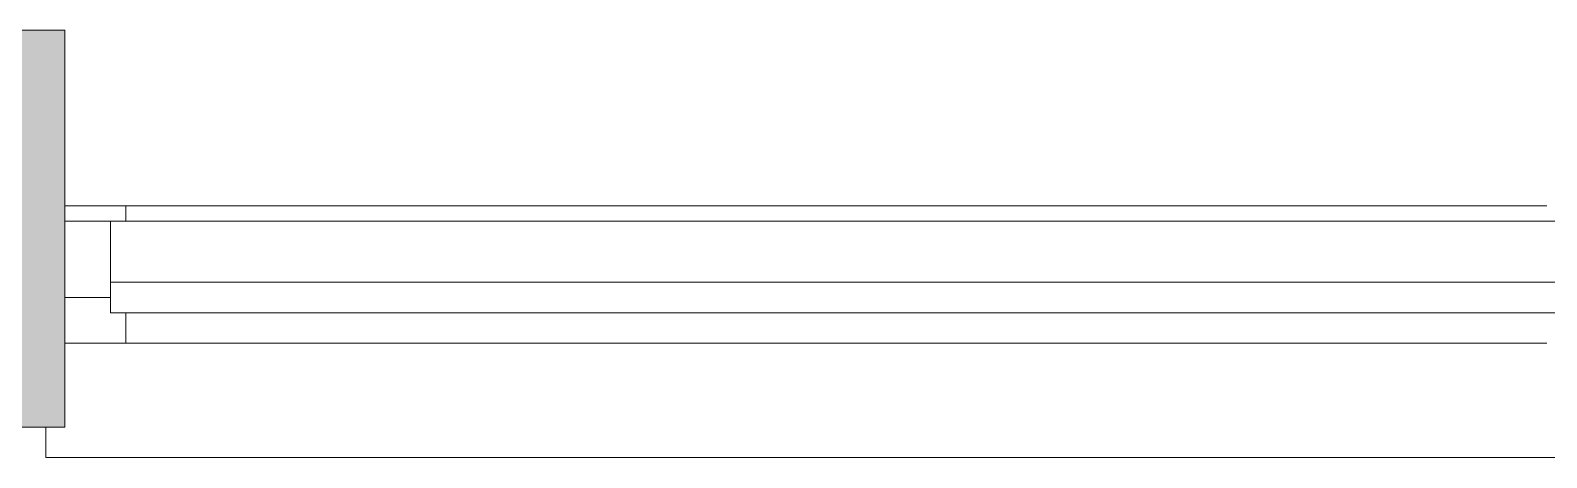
# Model space of a CAD drawing. Header units: inches. Extents: x 29752 to 31446, y 4278 to 5722.
# Drawn here: x 31137.29 to 31186.99, y 4305.69 to 4319.69 of the extents above; entities that cross this region are included whole.
import ezdxf

# ---------------------------------------------------------------- set-up
doc = ezdxf.new("R2010")
doc.units = ezdxf.units.IN
doc.header["$MEASUREMENT"] = 0
for name, color, linetype, lineweight in [('1900 Duke Street_2nd Flr_LINKED_dwg', 8, 'Continuous', 9), ('A-GLAZ-CURT', 52, 'Continuous', 9), ('A-GLAZ-CWMG', 51, 'Continuous', 9), ('A-WALL', 113, 'Continuous', 13), ('A-WALL-PATT', 111, 'Continuous', 13), ('AE-GLAZING', 7, 'Continuous', 9), ('AE-SILL', 7, 'Continuous', 9)]:
    doc.layers.add(name, color=color, linetype=linetype, lineweight=lineweight)

# ---------------------------------------------------------------- blocks, each defined once
blk = doc.blocks.new('1900 Duke Street_2nd Flr_LINKED_dwg-5565117-FIRST FLOOR POWER _ SIGNAL')
at = {"layer": 'AE-GLAZING'}
for p, q in [((2041.869, -64.875), (2088.437, -64.875)), ((2088.437, -69.375), (2041.869, -69.375))]:
    blk.add_line(p, q, dxfattribs=at)
at = {"layer": 'AE-GLAZING', "flags": 128}
for points in [[(2039.869, -64.875), (2041.869, -64.875), (2041.869, -65.375)], [(2041.869, -68.375), (2041.869, -69.375), (2039.869, -69.375)]]:
    blk.add_lwpolyline(points, dxfattribs=at)
at = {"layer": 'AE-SILL', "flags": 128}
blk.add_lwpolyline([(2139.625, -72.125), (2139.625, -73.125), (2039.25, -73.125), (2039.25, -72.125)], dxfattribs=at)
blk = doc.blocks.new('System Panel - Glazed-6343427-FIRST FLOOR POWER _ SIGNAL')
at = {"layer": 'A-GLAZ-CURT', "lineweight": 13}
for p, q in [((48.378, 1.75), (-48.378, 1.75)), ((48.378, 0.75), (48.378, 1.75)), ((-48.378, 0.75), (48.378, 0.75))]:
    blk.add_line(p, q, dxfattribs=at)
blk = doc.blocks.new('Rectangular Mullion - 1_5_ x 2_5_ rectangular-6343405-FIRST FLOOR POWER _ SIGNAL')
at = {"layer": 'A-GLAZ-CWMG', "lineweight": 20}
for p, q in [((-1.5, 1.25), (0, 1.25)), ((-1.5, -1.25), (-1.5, 1.25)), ((0, 1.25), (0, -1.25)), ((0, -1.25), (-1.5, -1.25))]:
    blk.add_line(p, q, dxfattribs=at)
blk = doc.blocks.new('Rectangular Mullion - 1_5_ x 2_5_ rectangular-V128-FIRST FLOOR POWER _ SIGNAL')
at = {"layer": 'A-GLAZ-CWMG'}
blk.add_line((31139.918, 4313.436), (31236.675, 4313.436), dxfattribs=at)

msp = doc.modelspace()

# ---------------------------------------------------------------- hatches: boundary and pattern name
at = {"layer": 'A-WALL-PATT', "lineweight": 9}
msp.add_hatch(color=7, dxfattribs=at).paths.add_polyline_path([(31138.418, 4306.686), (31138.418, 4319.686), (31109.55, 4319.686), (31109.55, 4306.686), (31137.8, 4306.686)], flags=0)

# ---------------------------------------------------------------- linework, layer by layer
at = {"layer": 'A-WALL', "color": 8, "lineweight": 20}
for p, q in [((31138.418, 4319.686), (31109.55, 4319.686)), ((31138.418, 4306.686), (31138.418, 4319.686)), ((31109.55, 4306.686), (31138.418, 4306.686))]:
    msp.add_line(p, q, dxfattribs=at)

# ---------------------------------------------------------------- block references
at = {"layer": '1900 Duke Street_2nd Flr_LINKED_dwg', "color": 7}
msp.add_blockref('1900 Duke Street_2nd Flr_LINKED_dwg-5565117-FIRST FLOOR POWER _ SIGNAL', (29098.55, 4378.811), dxfattribs=at)
at = {"layer": 'A-GLAZ-CURT', "rotation": 180}
msp.add_blockref('System Panel - Glazed-6343427-FIRST FLOOR POWER _ SIGNAL', (31188.296, 4312.186), dxfattribs=at)
at = {"layer": 'A-GLAZ-CWMG', "extrusion": (0, 0, -1)}
msp.add_blockref('Rectangular Mullion - 1_5_ x 2_5_ rectangular-6343405-FIRST FLOOR POWER _ SIGNAL', (-31138.418, 4312.186), dxfattribs=at)
at = {"layer": 'A-GLAZ-CWMG'}
msp.add_blockref('Rectangular Mullion - 1_5_ x 2_5_ rectangular-V128-FIRST FLOOR POWER _ SIGNAL', (0, 0), dxfattribs=at)

doc.saveas('drawing.dxf')
